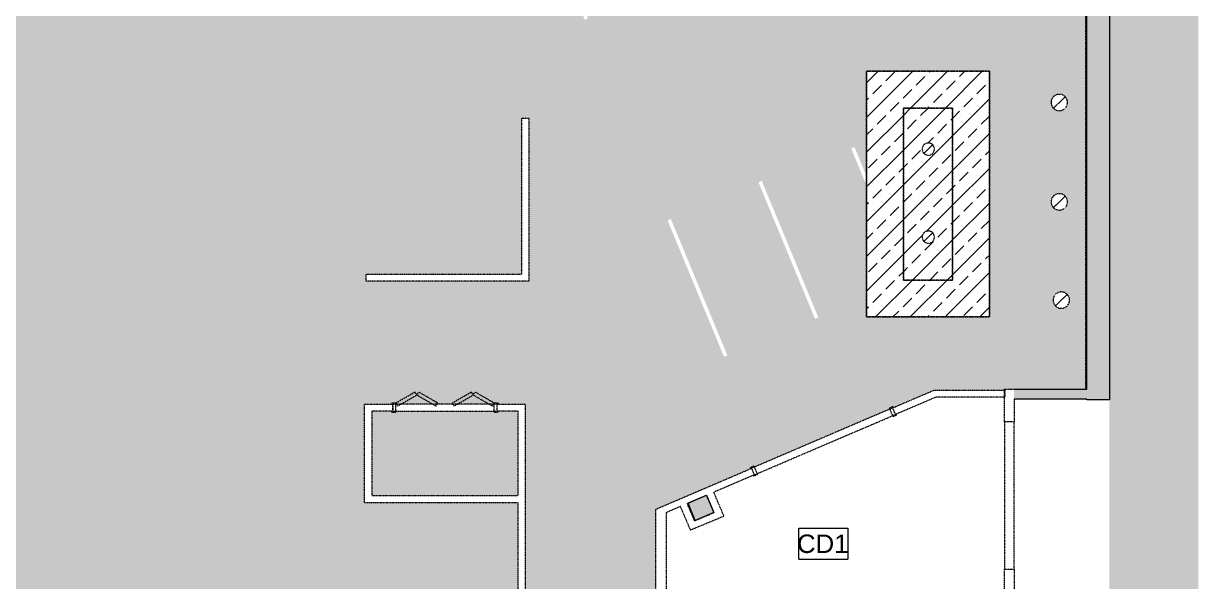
# Model space of a CAD drawing. Header units: inches. Extents: x 488 to 2071, y 800 to 2509.
# Drawn here: x 1496 to 2071, y 1868 to 2141 of the extents above; entities that cross this region are included whole.
import ezdxf

# ---------------------------------------------------------------- set-up
doc = ezdxf.new("R2010")
doc.units = ezdxf.units.IN
doc.header["$MEASUREMENT"] = 0
doc.linetypes.add('Demolished', pattern=[0.1875, 0.125, -0.0625])
for name, color, linetype, lineweight in [('A-ANNO-KEYN', 231, 'Continuous', 9), ('A-CLNG', 13, 'Demolished', 9), ('A-CLNG-PATT', 13, 'Demolished', 9), ('A-DETL-GENF', 92, 'Continuous', 9), ('A-DOOR', 31, 'Demolished', 9), ('A-DOOR-FRAM', 31, 'Demolished', 20), ('A-WALL', 113, 'Demolished', 9), ('A-WALL-PATT', 111, 'Continuous', 13), ('E-LITE-EQPM', 33, 'Demolished', 9), ('I-WALL', 2, 'Demolished', 9)]:
    doc.layers.add(name, color=color, linetype=linetype, lineweight=lineweight)
doc.styles.add('Arial', font='arial.ttf', dxfattribs={"height": 9})
pattern_1 = [(45, (0, 0), (-8.48528, 8.48528), []), (45, (8.485, 0), (-8.48528, 8.48528), [6, -3])]

# ---------------------------------------------------------------- blocks, each defined once
blk = doc.blocks.new('Double Flush - Int-F-WDMF-72_ x 84_-5250965-Level 1 REFLECTED CEILING PLAN DEMOLITION')
at = {"layer": 'A-DOOR-FRAM', "color": 250}
for p, q in [((-38, 2.25), (-36, 2.25)), ((-38, 2.25), (-38, 1.75)), ((-38, 1.75), (-37.5, 1.75)), ((-37.5, -1.75), (-37.5, 1.75)), ((-36, -2.25), (-36, 2.25)), ((36.000004, -2.25), (36.000004, 2.25)), ((36.000004, 2.25), (38.000004, 2.25)), ((37.500004, 1.75), (38.000004, 1.75)), ((37.500004, -1.75), (37.500004, 1.75)), ((38.000004, 2.25), (38.000004, 1.75)), ((-38, -1.75), (-37.5, -1.75)), ((-38, -2.25), (-38, -1.75)), ((-38, -2.25), (-36, -2.25)), ((36.000004, -2.25), (38.000004, -2.25)), ((37.500004, -1.75), (38.000004, -1.75)), ((38.000004, -2.25), (38.000004, -1.75))]:
    blk.add_line(p, q, dxfattribs=at)
blk = doc.blocks.new('Bifold_4 panel w Frame - Int-PB-F-WDMF-72_ x 84_-5242522-Level 1 REFLECTED CEILING PLAN DEMOLITION')
at = {"layer": 'A-DOOR', "color": 7}
for p, q in [((-24, 2.25), (-14.66, 7.65)), ((-23.13, 0.73), (-13.78, 6.13)), ((-13.78, 6.13), (-14.66, 7.65)), ((-13.78, 6.13), (-12.91, 7.65)), ((-4.44, 0.73), (-13.78, 6.13)), ((-3.56, 2.25), (-12.91, 7.65)), ((3.56, 2.25), (12.91, 7.65)), ((4.44, 0.73), (13.78, 6.13)), ((13.78, 6.13), (12.91, 7.65)), ((13.78, 6.13), (14.66, 7.65)), ((23.12, 0.73), (13.78, 6.13)), ((24, 2.25), (14.66, 7.65)), ((-24, 2.25), (-23.13, 0.73)), ((-3.56, 2.25), (-4.44, 0.73)), ((3.56, 2.25), (4.44, 0.73)), ((24, 2.25), (23.12, 0.73))]:
    blk.add_line(p, q, dxfattribs=at)
at = {"layer": 'A-DOOR-FRAM', "color": 250}
for p, q in [((-26, 2.25), (-24, 2.25)), ((-26, 2.25), (-26, 1.75)), ((-26, 1.75), (-25.5, 1.75)), ((-25.5, -1.75), (-25.5, 1.75)), ((-24, -2.25), (-24, 2.25)), ((24, -2.25), (24, 2.25)), ((24, 2.25), (26, 2.25)), ((25.5, 1.75), (26, 1.75)), ((25.5, -1.75), (25.5, 1.75)), ((26, 2.25), (26, 1.75)), ((-26, -1.75), (-25.5, -1.75)), ((-26, -2.25), (-26, -1.75)), ((-26, -2.25), (-24, -2.25)), ((24, -2.25), (26, -2.25)), ((25.5, -1.75), (26, -1.75)), ((26, -2.25), (26, -1.75))]:
    blk.add_line(p, q, dxfattribs=at)
blk = doc.blocks.new('L-Recessed Circular - Downlight - 6_-5328761-Level 1 REFLECTED CEILING PLAN DEMOLITION')
at = {"layer": 'E-LITE-EQPM', "color": 7}
for q in [(-2.12, -2.12), (2.12, 2.12)]:
    blk.add_line((0, 0), q, dxfattribs=at)
for start, end in [(360, 180), (180, 360)]:
    blk.add_arc((0, 0), 3, start, end, dxfattribs=at)
blk = doc.blocks.new('L-Recessed Circular - Downlight - 8_-5329117-Level 1 REFLECTED CEILING PLAN DEMOLITION')
at = {"layer": 'E-LITE-EQPM', "color": 7}
for q in [(-2.83, -2.83), (2.83, 2.83)]:
    blk.add_line((0, 0), q, dxfattribs=at)
for start, end in [(360, 180), (180, 360)]:
    blk.add_arc((0, 0), 4, start, end, dxfattribs=at)
blk = doc.blocks.new('Keynote Tag - Keynote Number - Boxed-135510-Level 1 REFLECTED CEILING PLAN DEMOLITION')
at = {"layer": 'A-ANNO-KEYN'}
for p, q in [((-0.125, -0.0792), (-0.125, 0.0781)), ((-0.125, 0.0781), (0.125, 0.0781)), ((0.125, 0.0781), (0.125, -0.0792)), ((-0.125, -0.0792), (0.125, -0.0792))]:
    blk.add_line(p, q, dxfattribs=at)

msp = doc.modelspace()

# ---------------------------------------------------------------- hatches: boundary and pattern name
at = {"layer": 'A-CLNG-PATT', "lineweight": 13}
h = msp.add_hatch(dxfattribs=at)
h.set_pattern_fill('FP_5', color=10, style=0, pattern_type=2)
h.set_pattern_definition([(270, (1202.845, 2702.288), (-24, -48), [4, -4, 8, -4, -28]), (270, (1202.845, 2702.288), (-24, -48), [-20, 8, -4, 8, -4, -4]), (270, (1202.845, 2702.288), (-24, -48), [-44, 4, 0]), (180, (1202.845, 2702.29), (-24, 48), [4, -4, 8, -4, -4]), (180, (1202.845, 2702.29), (-24, 48), [-20, 4, 0])])
h.paths.add_polyline_path([(828.72, 815.59), (917.53, 1029.99), (950.56, 1015.69), (991.54, 1114.61), (958.28, 1128.39), (1125.9, 1533.05), (1197.85, 1561.22), (1204.62, 1544.88), (1255.67, 1566.03), (1248.9, 1582.38), (1275.64, 1593.45), (1277.94, 1587.91), (1256.13, 1578.88), (1302.12, 1467.84), (1377.13, 1436.77), (1377.19, 1436.93), (1381.81, 1435.01), (1342.66, 1340.49), (1468.57, 1288.57), (1612.76, 1349.28), (1612.98, 1348.76), (1649.84, 1364.28), (1649.62, 1364.8), (1733.21, 1400), (1760.05, 1400), (1760.05, 1399.25), (1800.05, 1399.25), (1800.05, 1400), (1805.3, 1400), (1805.3, 1903.6), (1941.35, 1961.79), (1975.76, 1961.79), (1975.76, 1962.29), (2015.35, 1962.29), (2015.35, 2149.54), (1808.91, 2149.54), (1761.58, 2168.94), (1772.16, 2143.4), (1770.55, 2142.73), (1759.3, 2169.88), (1493.64, 2278.83), (1369.54, 2278.83), (762.43, 2022.57), (757.23, 2018.9), (726.58, 1997.26), (726.62, 1997.19), (682.09, 1965.63), (683.44, 1966.21), (679.55, 1963.46), (685.03, 1950.22), (684.89, 1950.16), (700.2, 1913.21), (700.34, 1913.27), (844.26, 1565.81), (844.17, 1565.62), (844.62, 1564.54), (805.56, 1474.3), (999.5, 1393.97), (1030.42, 1468.63), (1029.33, 1469.08), (1025.12, 1458.92), (1025.06, 1458.92), (1023.82, 1455.93), (1011.58, 1461), (1017.03, 1474.17), (1004.89, 1479.19), (1010.8, 1494.6), (1039.97, 1482.53), (1002.73, 1392.63), (1002.91, 1392.56), (944.7, 1252.05), (906.8, 1267.68), (873.51, 1187.3), (910.44, 1171.31), (773.24, 838.57), (828.67, 815.62)], flags=0)
h.paths.add_polyline_path([(1507.99, 1389.41), (1438.21, 1389.41), (1438.21, 1425.91), (1515.71, 1425.91), (1515.71, 1389.41), (1512.21, 1389.41)], flags=0)
h.paths.add_polyline_path([(1509.32, 1392.91), (1512.21, 1392.91), (1512.21, 1422.41), (1441.71, 1422.41), (1441.71, 1392.91), (1503.46, 1392.91)], flags=0)
h.paths.add_polyline_path([(968.1, 1441.91), (966.49, 1442.6), (985.31, 1486.94), (986.92, 1486.25), (968.39, 1442.6)], flags=0)
h.paths.add_polyline_path([(1657.25, 1444.5), (1624.5, 1444.5), (1624.5, 1511), (1737.96, 1511), (1737.96, 1623.45), (1737.71, 1623.34), (1709.83, 1689.91), (1711.44, 1690.59), (1737.96, 1627.27), (1737.96, 1906.74), (1662.96, 1906.74), (1662.96, 1954.99), (1741.46, 1954.99), (1741.46, 1507.5), (1657.5, 1507.5), (1657.5, 1444.5)], flags=0)
h.paths.add_polyline_path([(1654, 1448), (1654, 1459.42), (1634.99, 1451.54), (1628, 1468.36), (1628, 1448), (1649.62, 1448)], flags=0)
h.paths.add_polyline_path([(915.41, 1464.05), (913.79, 1464.74), (932.62, 1509.08), (934.23, 1508.39), (919.73, 1474.23)], flags=0)
h.paths.add_polyline_path([(1654, 1468.36), (1654, 1507.5), (1628, 1507.5), (1628, 1474.63), (1647.98, 1482.9), (1653.98, 1468.41)], flags=0)
h.paths.add_polyline_path([(1031.76, 1471.86), (1035.4, 1480.64), (1012.78, 1489.99), (1009.38, 1481.12), (1030.42, 1472.41)], flags=0)
h.paths.add_polyline_path([(862.62, 1485.97), (861.01, 1486.65), (879.83, 1530.99), (881.44, 1530.31)], flags=0)
h.paths.add_polyline_path([(1573.22, 1560.04), (1572.55, 1561.66), (1617.06, 1580.09), (1617.73, 1578.47)], flags=0)
h.paths.add_polyline_path([(1691.46, 1604), (1663.59, 1670.57), (1665.2, 1671.25), (1693.08, 1604.68)], flags=0)
h.paths.add_polyline_path([(1555.49, 1605.48), (1554.82, 1607.1), (1599.32, 1625.53), (1599.99, 1623.91), (1555.52, 1605.49)], flags=0)
h.paths.add_polyline_path([(1013.33, 1627.15), (985.71, 1693.82), (987.33, 1694.49), (1014.94, 1627.82)], flags=0)
h.paths.add_polyline_path([(1198.7, 1635.71), (1192.78, 1650.03), (1196.23, 1651.46), (1195.08, 1654.24), (1207.32, 1659.31), (1208.47, 1656.53), (1211.71, 1657.87), (1217.64, 1643.56), (1199.04, 1635.85)], flags=0)
h.paths.add_polyline_path([(1049.61, 1642.18), (1021.99, 1708.85), (1023.61, 1709.52), (1051.22, 1642.85)], flags=0)
h.paths.add_polyline_path([(1783.9, 1642.81), (1756.02, 1709.37), (1757.63, 1710.05), (1785.51, 1643.48)], flags=0)
h.paths.add_polyline_path([(1535.81, 1650.12), (1535.14, 1651.73), (1579.64, 1670.17), (1580.31, 1668.55), (1536.14, 1650.25)], flags=0)
h.paths.add_polyline_path([(1085.89, 1657.2), (1058.27, 1723.88), (1059.89, 1724.55), (1087.5, 1657.87)], flags=0)
h.paths.add_polyline_path([(1176.82, 1680.44), (1117.21, 1824.35), (1194.6, 1856.41), (1254.21, 1712.5), (1182.34, 1682.73)], flags=0)
h.paths.add_polyline_path([(1177.76, 1682.73), (1251.92, 1713.45), (1193.65, 1854.12), (1119.49, 1823.41), (1165.43, 1712.5)], flags=0)
h.paths.add_polyline_path([(1352.76, 1753.72), (1293.15, 1897.63), (1381.63, 1934.28), (1441.24, 1790.37), (1381.63, 1765.68)], flags=0)
h.paths.add_polyline_path([(1353.7, 1756.01), (1438.95, 1791.32), (1380.68, 1932), (1295.43, 1896.69), (1352.76, 1758.29)], flags=0)
h.paths.add_polyline_path([(1511.89, 1765.23), (1505.85, 1779.81), (1520.63, 1785.93), (1526.75, 1771.15), (1526.51, 1771.05), (1526.42, 1771.25), (1520.63, 1768.85)], flags=0)
h.paths.add_polyline_path([(818.79, 1839.26), (807.48, 1850.57), (814.62, 1857.72), (820.52, 1860.16), (830.1, 1850.57), (819.23, 1839.7)], flags=0)
h.paths.add_polyline_path([(1666.46, 1910.24), (1737.96, 1910.24), (1737.96, 1951.49), (1666.46, 1951.49), (1666.46, 1913.66)], flags=0)
h.paths.add_polyline_path([(1073.33, 1947.19), (1071.99, 1950.43), (1071.54, 1950.24), (1066.76, 1961.78), (1081.54, 1967.9), (1086.32, 1956.36), (1086.04, 1956.25), (1087.38, 1953), (1073.48, 1947.25)], flags=0)
h.paths.add_polyline_path([(1838.63, 1978.03), (1811.01, 2044.71), (1812.63, 2045.38), (1840.25, 1978.7)], flags=0)
h.paths.add_polyline_path([(1883.06, 1996.64), (1855.44, 2063.32), (1857.06, 2063.99), (1884.68, 1997.31)], flags=0)
h.paths.add_polyline_path([(1941.35, 1997.53), (1908.3, 1997.53), (1908.3, 2061.6), (1900.77, 2079.78), (1902.38, 2080.45), (1908.3, 2066.17), (1908.3, 2117.53), (1968.3, 2117.53), (1968.3, 1997.53), (1950.3, 1997.53)], flags=0)
h.paths.add_polyline_path([(2003.47, 2001.74), (2002.43, 2001.87), (2001.47, 2002.27), (2000.64, 2002.91), (2000.01, 2003.74), (1999.61, 2004.7), (1999.47, 2005.74), (1999.64, 2006.86), (2000.01, 2007.74), (2000.64, 2008.57), (2001.47, 2009.2), (2002.47, 2009.61), (2003.47, 2009.74), (2004.51, 2009.6), (2005.47, 2009.2), (2006.33, 2008.52), (2006.93, 2007.74), (2007.33, 2006.77), (2007.47, 2005.74), (2007.33, 2004.7), (2006.93, 2003.74), (2006.3, 2002.91), (2005.47, 2002.27), (2004.51, 2001.87)], flags=0)
h.paths.add_polyline_path([(1663.74, 2014.99), (1663.74, 2018.49), (1739.74, 2018.49), (1739.74, 2094.7), (1743.24, 2094.7), (1743.24, 2014.99), (1674.9, 2014.99)], flags=0)
h.paths.add_polyline_path([(2002.47, 2049.74), (2001.43, 2049.87), (2000.47, 2050.27), (1999.64, 2050.91), (1999.01, 2051.74), (1998.61, 2052.7), (1998.47, 2053.74), (1998.61, 2054.77), (1999.01, 2055.74), (1999.64, 2056.57), (2000.47, 2057.2), (2001.43, 2057.6), (2002.47, 2057.74), (2003.51, 2057.6), (2004.47, 2057.2), (2005.3, 2056.57), (2005.93, 2055.74), (2006.33, 2054.77), (2006.47, 2053.74), (2006.33, 2052.7), (2005.93, 2051.74), (2005.3, 2050.91), (2004.47, 2050.27), (2003.47, 2049.87)], flags=0)
h.paths.add_polyline_path([(1359.92, 2066.94), (1356.42, 2066.94), (1356.42, 2151.62), (1316.17, 2151.62), (1316.17, 2175.12), (1359.92, 2175.12), (1359.92, 2098.4)], flags=0)
h.paths.add_polyline_path([(1383.89, 2074.95), (1377.77, 2089.73), (1392.55, 2095.86), (1398.67, 2081.07)], flags=0)
h.paths.add_polyline_path([(2002.47, 2098.29), (2001.43, 2098.42), (2000.47, 2098.82), (1999.64, 2099.46), (1999.01, 2100.29), (1998.61, 2101.25), (1998.47, 2102.29), (1998.61, 2103.32), (1999.01, 2104.29), (1999.64, 2105.12), (2000.47, 2105.75), (2001.43, 2106.15), (2002.47, 2106.29), (2003.51, 2106.15), (2004.47, 2105.75), (2005.3, 2105.12), (2005.93, 2104.29), (2006.33, 2103.32), (2006.47, 2102.29), (2006.33, 2101.25), (2005.93, 2100.29), (2005.3, 2099.46), (2004.47, 2098.82), (2003.34, 2098.4)], flags=0)
h.paths.add_polyline_path([(1344.75, 2155.12), (1356.42, 2155.12), (1356.42, 2171.62), (1319.67, 2171.62), (1319.67, 2155.12), (1336.17, 2155.12)], flags=0)
h = msp.add_hatch(dxfattribs=at)
h.set_pattern_fill('FP_6', color=10, style=0, pattern_type=2)
h.set_pattern_definition(pattern_1)
h.paths.add_polyline_path([(1908.3, 1997.53), (1968.3, 1997.53), (1968.3, 2117.53), (1908.3, 2117.53), (1908.3, 2007.22)], flags=0)
h.paths.add_polyline_path([(1950.3, 2015.53), (1926.3, 2015.53), (1926.3, 2099.53), (1950.3, 2099.53), (1950.3, 2017.25)], flags=0)
h = msp.add_hatch(dxfattribs=at)
h.set_pattern_fill('FP_6', color=10, style=0, pattern_type=2)
h.set_pattern_definition(pattern_1)
h.paths.add_polyline_path([(1926.3, 2015.53), (1950.3, 2015.53), (1950.3, 2099.53), (1926.3, 2099.53), (1926.3, 2017.25)], flags=0)
h.paths.add_polyline_path([(1938.47, 2033.53), (1937.69, 2033.64), (1936.97, 2033.94), (1936.35, 2034.41), (1935.87, 2035.03), (1935.57, 2035.76), (1935.47, 2036.53), (1935.57, 2037.31), (1935.87, 2038.03), (1936.42, 2038.71), (1936.97, 2039.13), (1937.69, 2039.43), (1938.47, 2039.53), (1939.25, 2039.43), (1939.97, 2039.13), (1940.59, 2038.66), (1941.07, 2038.03), (1941.37, 2037.31), (1941.47, 2036.53), (1941.37, 2035.76), (1941.03, 2034.99), (1940.59, 2034.41), (1939.97, 2033.94), (1939.25, 2033.64)], flags=0)
h.paths.add_polyline_path([(1938.47, 2076.53), (1937.69, 2076.64), (1936.97, 2076.94), (1936.35, 2077.41), (1935.87, 2078.03), (1935.57, 2078.76), (1935.47, 2079.53), (1935.57, 2080.31), (1935.87, 2081.03), (1936.35, 2081.66), (1936.97, 2082.13), (1937.69, 2082.43), (1938.47, 2082.53), (1939.25, 2082.43), (1939.97, 2082.13), (1940.59, 2081.66), (1941.07, 2081.03), (1941.37, 2080.31), (1941.47, 2079.53), (1941.37, 2078.76), (1941.04, 2078), (1940.59, 2077.41), (1939.97, 2076.94), (1939.25, 2076.64)], flags=0)
at = {"layer": 'A-DETL-GENF'}
msp.add_hatch(color=9, dxfattribs=at).paths.add_polyline_path([(2070.51, 1388.04), (2070.51, 2217.29), (2026.97, 2217.29), (2026.97, 1862.29), (2002.3, 1862.29), (2002.3, 1817.26), (1999.3, 1817.26), (1999.3, 1778.26), (2002.3, 1778.26), (2002.3, 1738.51), (1987.3, 1738.51), (1987.3, 1716.24), (1982.3, 1716.24), (1982.3, 1739.29), (1981.3, 1739.29), (1981.3, 1652.29), (1982.3, 1652.29), (1982.3, 1674.24), (1987.3, 1674.24), (1987.3, 1656.02), (2026.97, 1656.01), (2026.97, 1388.04)], flags=0)
at = {"layer": 'A-WALL', "linetype": 'Continuous'}
msp.add_hatch(color=250, dxfattribs=at).paths.add_polyline_path([(1824.5, 1898.11), (1833.69, 1901.92), (1830.07, 1910.39), (1821.02, 1906.52), (1822.22, 1903.6)], flags=0)
at = {"layer": 'A-WALL-PATT', "lineweight": 9}
for points in [[(2026.97, 1957.04), (2026.97, 2231.3), (2015.97, 2231.3), (2015.97, 1957.04)], [(2004.51, 1957.29), (2015.97, 1957.29), (2015.97, 1962.29), (1980.39, 1962.29), (1980.39, 1957.29), (2003.35, 1957.29)]]:
    msp.add_hatch(color=7, dxfattribs=at).paths.add_polyline_path(points, flags=0)

# ---------------------------------------------------------------- linework, layer by layer
at = {"layer": 'A-CLNG', "color": 7}
for p, q in [((2015.35, 2149.54), (2015.35, 1962.29)), ((1968.3, 2117.53), (1908.3, 2117.53)), ((1908.3, 2117.53), (1908.3, 1997.53)), ((1908.3, 1997.53), (1908.3, 2117.53)), ((1908.3, 2117.53), (1968.3, 2117.53)), ((1968.3, 1997.53), (1968.3, 2117.53)), ((1968.3, 2117.53), (1968.3, 1997.53)), ((1950.3, 2099.53), (1926.3, 2099.53)), ((1926.3, 2099.53), (1926.3, 2015.53)), ((1926.3, 2015.53), (1926.3, 2099.53)), ((1926.3, 2099.53), (1950.3, 2099.53)), ((1950.3, 2015.53), (1950.3, 2099.53)), ((1950.3, 2099.53), (1950.3, 2015.53)), ((1926.3, 2015.53), (1950.3, 2015.53)), ((1950.3, 2015.53), (1926.3, 2015.53)), ((1908.3, 1997.53), (1968.3, 1997.53)), ((1968.3, 1997.53), (1908.3, 1997.53)), ((1920.98, 1953.08), (1852.03, 1923.58))]:
    msp.add_line(p, q, dxfattribs=at)
for centre, radius, start, end in [((2002.47, 2102.29), 4, 0, 180), ((2002.47, 2102.29), 4, 180, 0), ((1938.47, 2079.53), 3, 0, 180), ((1938.47, 2079.53), 3, 180, 0), ((2002.47, 2053.74), 4, 0, 180), ((2002.47, 2053.74), 4, 180, 0), ((1938.47, 2036.53), 3, 0, 180), ((1938.47, 2036.53), 3, 180, 0), ((2003.47, 2005.74), 4, 0, 180), ((2003.47, 2005.74), 4, 180, 0)]:
    msp.add_arc(centre, radius, start, end, dxfattribs=at)
at = {"layer": 'A-WALL', "color": 8, "linetype": 'Continuous', "lineweight": 20}
for p, q in [((2015.97, 1962.29), (2015.97, 2231.3)), ((2026.97, 2231.3), (2026.97, 1957.04)), ((2015.97, 1957.04), (2015.97, 1957.29)), ((2026.97, 1957.04), (2015.97, 1957.04)), ((1824.5, 1898.11), (1821.02, 1906.52))]:
    msp.add_line(p, q, dxfattribs=at)
at = {"layer": 'A-WALL', "color": 250, "lineweight": 20}
for p, q in [((1975.76, 1946.29), (1975.76, 1962.29)), ((1975.76, 1962.29), (1980.39, 1962.29)), ((1980.39, 1957.29), (1980.39, 1946.29)), ((1980.39, 1946.29), (1975.76, 1946.29)), ((1975.76, 1862.29), (1975.76, 1874.29)), ((1975.76, 1874.29), (1980.39, 1874.29)), ((1980.39, 1874.29), (1980.39, 1862.29))]:
    msp.add_line(p, q, dxfattribs=at)
at = {"layer": 'A-WALL', "color": 7}
for p, q in [((1975.76, 1946.29), (1975.76, 1874.29)), ((1980.39, 1874.29), (1980.39, 1946.29))]:
    msp.add_line(p, q, dxfattribs=at)
at = {"layer": 'A-WALL', "linetype": 'Continuous'}
for p, q in [((1821.02, 1906.52), (1830.07, 1910.39)), ((1830.07, 1910.39), (1833.69, 1901.92)), ((1833.69, 1901.92), (1824.5, 1898.11))]:
    msp.add_line(p, q, dxfattribs=at)
at = {"layer": 'I-WALL', "color": 250, "lineweight": 20}
for p, q in [((1739.74, 2018.49), (1739.74, 2094.7)), ((1739.74, 2094.7), (1743.24, 2094.7)), ((1743.24, 2094.7), (1743.24, 2014.99)), ((1663.74, 2018.49), (1739.74, 2018.49)), ((1663.74, 2014.99), (1663.74, 2018.49)), ((1743.24, 2014.99), (1663.74, 2014.99)), ((1920.98, 1953.08), (1941.35, 1961.79)), ((1941.35, 1961.79), (1975.8, 1961.79)), ((1975.8, 1961.79), (1975.8, 1958.29)), ((1662.96, 1954.99), (1676.71, 1954.99)), ((1662.96, 1906.74), (1662.96, 1954.99)), ((1676.71, 1954.99), (1676.71, 1951.49)), ((1727.71, 1954.99), (1741.46, 1954.99)), ((1727.71, 1951.49), (1727.71, 1954.99)), ((1741.46, 1954.99), (1741.46, 1507.5)), ((1922.36, 1949.86), (1920.98, 1953.08)), ((1942.07, 1958.29), (1922.36, 1949.86)), ((1975.8, 1958.29), (1942.07, 1958.29)), ((1676.71, 1951.49), (1666.46, 1951.49)), ((1666.46, 1951.49), (1666.46, 1910.24)), ((1737.96, 1951.49), (1727.71, 1951.49)), ((1737.96, 1910.24), (1737.96, 1951.49)), ((1805.3, 1903.6), (1852.03, 1923.58)), ((1853.4, 1920.37), (1833.52, 1911.86)), ((1852.03, 1923.58), (1853.4, 1920.37)), ((1737.96, 1906.74), (1662.96, 1906.74)), ((1666.46, 1910.24), (1737.96, 1910.24)), ((1737.96, 1511), (1737.96, 1906.74)), ((1833.52, 1911.86), (1838.53, 1900.14)), ((1805.3, 1805.45), (1805.3, 1903.6)), ((1817.31, 1904.93), (1810.3, 1901.93)), ((1810.3, 1901.93), (1810.3, 1805.45)), ((1822.25, 1893.39), (1817.31, 1904.93)), ((1821.02, 1906.52), (1820.53, 1906.31)), ((1820.53, 1906.31), (1824.11, 1897.95)), ((1838.53, 1900.14), (1822.25, 1893.39)), ((1824.11, 1897.95), (1824.5, 1898.11))]:
    msp.add_line(p, q, dxfattribs=at)
at = {"layer": 'I-WALL', "color": 8, "linetype": 'Continuous', "lineweight": 20}
for p, q in [((1980.39, 1962.29), (2015.97, 1962.29)), ((2015.97, 1957.29), (1980.39, 1957.29))]:
    msp.add_line(p, q, dxfattribs=at)
at = {"layer": 'I-WALL', "color": 7}
for p, q in [((1727.71, 1954.99), (1676.71, 1954.99)), ((1676.71, 1951.49), (1727.71, 1951.49)), ((1853.4, 1920.37), (1922.36, 1949.86)), ((1830.07, 1910.39), (1821.02, 1906.52)), ((1833.69, 1901.92), (1830.07, 1910.39)), ((1824.5, 1898.11), (1833.69, 1901.92))]:
    msp.add_line(p, q, dxfattribs=at)

# ---------------------------------------------------------------- block references
at = {"layer": 'A-ANNO-KEYN', "xscale": 95.99999999999994, "yscale": 95.99999999999994, "zscale": 95.99999999999994}
msp.add_blockref('Keynote Tag - Keynote Number - Boxed-135510-Level 1 REFLECTED CEILING PLAN DEMOLITION', (1887.19, 1886.77), dxfattribs=at)
at = {"layer": 'A-DOOR', "color": 7}
msp.add_blockref('Bifold_4 panel w Frame - Int-PB-F-WDMF-72_ x 84_-5242522-Level 1 REFLECTED CEILING PLAN DEMOLITION', (1702.21, 1953.24), dxfattribs=at)
at = {"layer": 'A-DOOR', "color": 7, "rotation": 203.1553610831915}
msp.add_blockref('Double Flush - Int-F-WDMF-72_ x 84_-5250965-Level 1 REFLECTED CEILING PLAN DEMOLITION', (1887.19, 1936.72), dxfattribs=at)
at = {"layer": 'E-LITE-EQPM', "color": 7}
for name, p in [('L-Recessed Circular - Downlight - 8_-5329117-Level 1 REFLECTED CEILING PLAN DEMOLITION', (2002.47, 2102.29)), ('L-Recessed Circular - Downlight - 6_-5328761-Level 1 REFLECTED CEILING PLAN DEMOLITION', (1938.47, 2079.53)), ('L-Recessed Circular - Downlight - 8_-5329117-Level 1 REFLECTED CEILING PLAN DEMOLITION', (2002.47, 2053.74)), ('L-Recessed Circular - Downlight - 6_-5328761-Level 1 REFLECTED CEILING PLAN DEMOLITION', (1938.47, 2036.53)), ('L-Recessed Circular - Downlight - 8_-5329117-Level 1 REFLECTED CEILING PLAN DEMOLITION', (2003.47, 2005.74))]:
    msp.add_blockref(name, p, dxfattribs=at)

# ---------------------------------------------------------------- texts
at = {"layer": 'A-ANNO-KEYN', "insert": (1874.3, 1891.22), "char_height": 9, "width": 30.906, "attachment_point": 1, "style": 'Arial'}
msp.add_mtext('CD1', dxfattribs=at)

doc.saveas('drawing.dxf')
